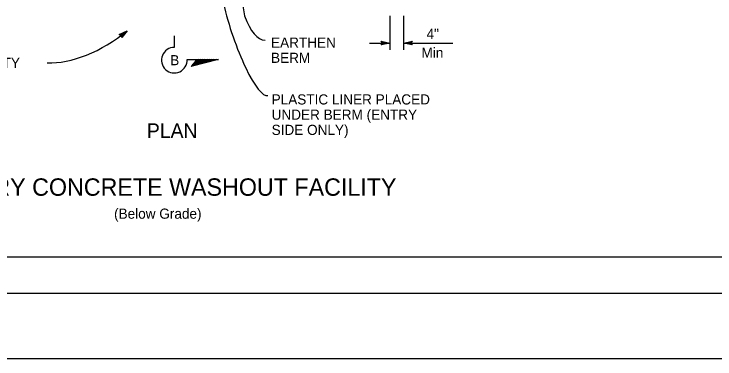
# Model space of a CAD drawing. Extents: x -894 to 866, y -476 to 714.
# Drawn here: x -612.9 to -129.2, y -476.4 to -238.5 of the extents above; entities that cross this region are included whole.
import ezdxf

# ---------------------------------------------------------------- set-up
doc = ezdxf.new("R2010")
doc.units = 0
for name, color, linetype in [('10 Sheet Format', 7, 'Continuous'), ('22 Misc Cnst Det', 7, 'Continuous'), ('56 Stage 3 Anno', 7, 'Continuous'), ('57 Undefined', 7, 'Continuous')]:
    doc.layers.add(name, color=color, linetype=linetype)

msp = doc.modelspace()

# ---------------------------------------------------------------- linework, layer by layer
at = {"layer": '10 Sheet Format'}
for p, q in [((-813.45, -406.04), (811.55, -406.04)), ((-863.46, -431.04), (836.55, -431.04))]:
    msp.add_line(p, q, dxfattribs=at)
for points in [[(-894.04, 713.56), (865.96, 713.56), (865.96, -476.44), (-894.04, -476.44)], [(-863.46, -431.04), (836.55, -431.04), (836.55, 668.96), (-863.46, 668.96)]]:
    msp.add_lwpolyline(points, close=True, dxfattribs=at)
at = {"layer": '22 Misc Cnst Det'}
for p, q in [((-493.49, -269.81), (-471.84, -269.81)), ((-471.84, -269.81), (-490.74, -274.63)), ((-486.84, -269.81), (-490.74, -274.63)), ((-473.39, -269.81), (-490.33, -274.13)), ((-474.95, -269.81), (-489.93, -273.63)), ((-476.5, -269.81), (-489.53, -273.13)), ((-478.05, -269.81), (-489.12, -272.63)), ((-479.61, -269.81), (-488.72, -272.13)), ((-481.16, -269.81), (-488.31, -271.64)), ((-482.72, -269.81), (-487.91, -271.14)), ((-484.27, -269.81), (-487.5, -270.64)), ((-485.83, -269.81), (-487.1, -270.14))]:
    msp.add_line(p, q, dxfattribs=at)
at = {"layer": '56 Stage 3 Anno'}
for p, q in [((-353.57, -239.74), (-353.57, -263.19)), ((-344.14, -239.74), (-344.14, -263.19)), ((-534.92, -250.02), (-534.92, -250.02)), ((-540.27, -252.75), (-540.27, -252.75)), ((-538.61, -254.76), (-538.61, -254.76)), ((-502.32, -253.62), (-502.32, -261.55)), ((-367.63, -258.57), (-353.69, -258.57)), ((-359.55, -257.26), (-359.55, -257.26)), ((-359.55, -259.87), (-359.55, -259.87)), ((-353.69, -258.57), (-353.69, -258.57)), ((-344, -258.57), (-310.19, -258.57)), ((-344, -258.57), (-344, -258.57)), ((-338.14, -257.27), (-338.14, -257.27)), ((-338.14, -259.88), (-338.14, -259.88))]:
    msp.add_line(p, q, dxfattribs=at)
for points in [[(-540.27, -252.75), (-534.92, -250.02), (-538.61, -254.76), (-538.67, -254.36), (-535.97, -250.89), (-539.89, -252.89), (-539.51, -253.02), (-537, -251.74), (-538.73, -253.96), (-538.79, -253.56), (-538.04, -252.6), (-539.13, -253.16), (-538.84, -253.26), (-538.61, -254.76), (-538.84, -253.26)], [(-359.55, -257.26), (-353.69, -258.57), (-359.55, -259.87), (-359.34, -259.52), (-355.05, -258.57), (-359.34, -257.61), (-359.14, -257.95), (-356.39, -258.57), (-359.13, -259.18), (-358.93, -258.83), (-357.74, -258.57), (-358.93, -258.3), (-358.77, -258.57), (-359.55, -259.87), (-358.77, -258.57)], [(-338.14, -259.88), (-344, -258.57), (-338.14, -257.27), (-338.35, -257.62), (-342.64, -258.57), (-338.35, -259.53), (-338.55, -259.19), (-341.3, -258.57), (-338.56, -257.96), (-338.76, -258.31), (-339.95, -258.57), (-338.76, -258.84), (-338.92, -258.57), (-338.14, -257.27), (-338.92, -258.57)]]:
    msp.add_lwpolyline(points, close=True, dxfattribs=at)
msp.add_arc((-502.31, -270.35), 8.83, 90.1055, 3.4975, dxfattribs=at)
for centre, major_axis, ratio, start_param, end_param in [((-446.89, -230.54), (-0.1, 19.95), 0.39962, 5.985478, 8.337803), ((-452.99, -248.14), (-15.37, 46.61), 0.209097, 1.133039, 3.129396), ((-442.91, -207.51), (-3.39, 48.96), 0.350985, 2.267971, 3.129396), ((-560.66, -224.55), (-50.68, -38.03), 0.567237, 0.604321, 1.654632)]:
    msp.add_ellipse(centre, major_axis=major_axis, ratio=ratio, start_param=start_param, end_param=end_param, dxfattribs=at)

# ---------------------------------------------------------------- texts
at = {"layer": '57 Undefined'}
for s, height, p in [('4"', 7, (-328.25, -255.71)), ('EARTHEN', 7, (-435.57, -261.72)), ('BERM', 7, (-435.57, -272.22)), ('Min', 7, (-331.77, -268.71)), ('WASHOUT FACILITY', 7, (-700.37, -275.68)), ('B', 7, (-505.15, -273.85)), ('PLASTIC LINER PLACED ', 7, (-435.15, -300.92)), ('UNDER BERM (ENTRY ', 7, (-435.15, -311.42)), ('PLAN', 10, (-521.25, -323.97)), ('SIDE ONLY)', 7, (-435.15, -321.92)), ('TEMPORARY CONCRETE WASHOUT FACILITY', 12, (-706.52, -363.87)), ('(Below Grade)', 7, (-543.88, -379.71))]:
    msp.add_text(s, height=height, dxfattribs=at).set_placement(p)

doc.saveas('drawing.dxf')
